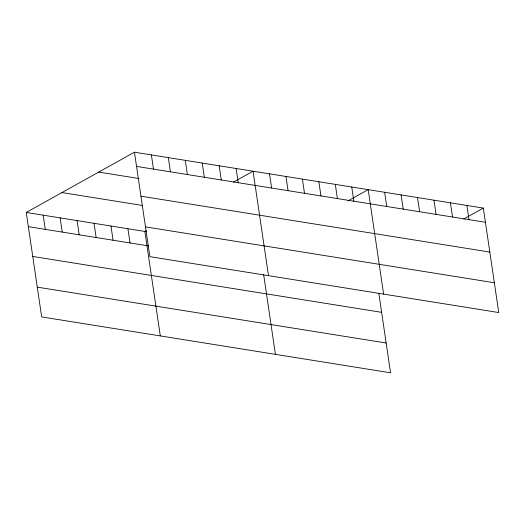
<?xml version="1.0" encoding="UTF-8"?>
<svg xmlns="http://www.w3.org/2000/svg" width="525" height="525" viewBox="0 0 525 525"><rect width="100%" height="100%" fill="white"/><g stroke="black" fill="none" stroke-linecap="round" stroke-linejoin="round"><path stroke-width="0.79" d="M378.847 293.514L390.554 372.796L41.678 316.916L26.25 212.454L134.446 152.204L483.322 208.084L498.75 312.546L149.874 256.659L134.446 152.204M146.272 230.678L144.867 231.459L160.296 335.915M233.461 182.116L253.063 171.202L268.492 275.658M347.891 200.95L368.196 189.643L383.617 294.105M463.719 218.997L483.322 208.084M136.546 166.405L485.422 222.285M98.739 172.088L139.086 178.546M140.943 196.186L489.818 252.072M61.957 192.57L142.649 205.498M145.471 226.879L494.353 282.758M26.25 212.454L146.436 231.709M28.35 226.662L148.529 245.91M32.747 256.443L381.623 312.329M37.275 287.136L386.157 343.015M466.876 205.446L468.976 219.653M450.43 202.814L452.53 217.015M433.985 200.183L436.078 214.384M417.539 197.544L419.633 211.746M401.087 194.913L403.187 209.114M384.641 192.275L386.741 206.476M351.75 187.005L353.843 201.213M335.298 184.373L337.398 198.575M318.852 181.735L320.952 195.943M302.407 179.104L304.507 193.305M285.961 176.472L288.054 190.673M269.515 173.834L271.609 188.035M263.603 274.293L275.422 354.355M236.119 168.486L238.219 182.687M219.174 165.775L221.274 179.977M202.23 163.058L204.323 177.26M185.286 160.342L187.379 174.549M168.335 157.631L170.435 171.832M151.39 154.914L153.49 169.116M127.923 228.743L130.023 242.944M110.978 226.026L113.072 240.233M94.034 223.315L96.127 237.517M77.09 220.598L79.183 234.8M60.139 217.888L62.239 232.089M43.194 215.171L45.294 229.373"/></g></svg>
